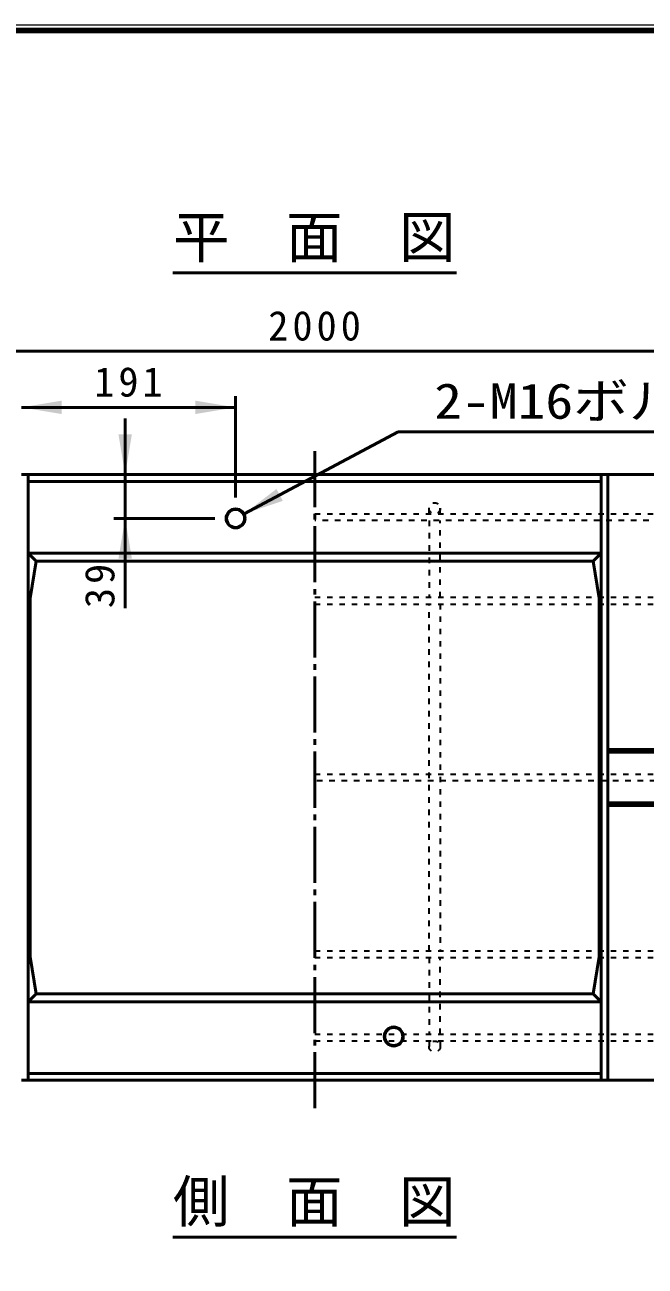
# Model space of a CAD drawing. Units: millimetres, scale not verified. Extents: x 100 to 4105, y 100 to 2870.
# Drawn here: x 2678 to 3231, y 1763 to 2870 of the extents above; entities that cross this region are included whole.
import ezdxf
from ezdxf.enums import TextEntityAlignment as Align

# ---------------------------------------------------------------- set-up
doc = ezdxf.new("R2010")
doc.units = ezdxf.units.MM
doc.header["$LTSCALE"] = 5
doc.linetypes.add('USER1', pattern=[13.4, 10, -1.2, 1, -1.2])
doc.linetypes.add('USER2', pattern=[2.2, 1, -1.2])
doc.layers.add('V-nasSTD', color=7, linetype='Continuous', lineweight=50)
doc.styles.add('ＭＳ ゴシック', font='')
doc.styles.get('ＭＳ ゴシック').set_extended_font_data('MS Gothic')

msp = doc.modelspace()

# ---------------------------------------------------------------- hatches: boundary and pattern name
at = {"layer": 'V-nasSTD'}
for points in [[(2710.5, 2534.887), (2674.5, 2528.887), (2710.5, 2522.887)], [(2829.5, 2522.887), (2865.5, 2528.887), (2829.5, 2534.887)], [(2761, 2504.887), (2767, 2468.887), (2773, 2504.887)], [(2873, 2433.887), (2907.588, 2445.535), (2904.764, 2450.829), (2901.941, 2456.123)], [(2773, 2393.887), (2767, 2429.887), (2761, 2393.887)]]:
    msp.add_hatch(color=256, dxfattribs=at).paths.add_polyline_path(points)

# ---------------------------------------------------------------- linework, layer by layer
at = {"layer": 'V-nasSTD', "lineweight": 100}
msp.add_line((4100, 2865), (105, 2865), dxfattribs=at)
at = {"layer": 'V-nasSTD'}
for p, q in [((2809.597, 2648.887), (3062.403, 2648.887)), ((1936, 2578.887), (3936, 2578.887)), ((2865.5, 2538.887), (2865.5, 2448.387)), ((2674.5, 2528.887), (2865.5, 2528.887)), ((2767, 2518.887), (2767, 2468.887)), ((2873, 2433.887), (3010.44, 2507.192)), ((3010.44, 2507.192), (3310.44, 2507.192)), ((2674.5, 2468.887), (2680.5, 2468.887)), ((2680.5, 2468.887), (2674.5, 2468.887)), ((2680.5, 2468.887), (3191.5, 2468.887)), ((2680.5, 2468.887), (2680.5, 1928.887)), ((2767, 2429.887), (2767, 2468.887)), ((3191.5, 2468.887), (3197.5, 2468.887)), ((3191.5, 2468.887), (3191.5, 1928.887)), ((3191.5, 2468.887), (3191.5, 2398.887)), ((3191.5, 2468.887), (3197.5, 2468.887)), ((3936, 2468.887), (3197.5, 2468.887)), ((3197.5, 2468.887), (3197.5, 1928.887)), ((2680.5, 2462.887), (3191.5, 2462.887)), ((2847, 2429.887), (2757, 2429.887)), ((2767, 2349.887), (2767, 2429.887)), ((2680.5, 2398.887), (3191.5, 2398.887)), ((2687.687, 2391.716), (2680.5, 2398.887)), ((2687.687, 2391.716), (2682.25, 2358.887)), ((3184.313, 2391.716), (2687.687, 2391.716)), ((3184.313, 2391.716), (3191.5, 2398.887)), ((3184.313, 2391.716), (3189.75, 2358.887)), ((2682.25, 2358.887), (2682.25, 2038.887)), ((3189.75, 2358.887), (3189.75, 2038.887)), ((3197.5, 2223.887), (3936, 2223.887)), ((3197.5, 2221.387), (3936, 2221.387)), ((3197.5, 2176.387), (3936, 2176.387)), ((3197.5, 2173.887), (3936, 2173.887)), ((2687.687, 2006.057), (2682.25, 2038.887)), ((3184.313, 2006.057), (3189.75, 2038.887)), ((2687.687, 2006.057), (2680.5, 1998.887)), ((2687.687, 2006.057), (3184.313, 2006.057)), ((3184.313, 2006.057), (3191.5, 1998.887)), ((2680.5, 1998.887), (3191.5, 1998.887)), ((2674.5, 1928.887), (2680.5, 1928.887)), ((2674.5, 1928.887), (2680.5, 1928.887)), ((2680.5, 1934.887), (3191.5, 1934.887)), ((2680.5, 1928.887), (3191.5, 1928.887)), ((3197.5, 1928.887), (3191.5, 1928.887)), ((3197.5, 1928.887), (3191.5, 1928.887)), ((3197.5, 1928.887), (3191.5, 1928.887)), ((3197.5, 1928.887), (3191.5, 1928.887)), ((3197.5, 1928.887), (3936, 1928.887)), ((2809.597, 1788.887), (3062.403, 1788.887))]:
    msp.add_line(p, q, dxfattribs=at)
at = {"layer": 'V-nasSTD', "linetype": 'USER1'}
msp.add_line((2936, 1903.887), (2936, 2493.887), dxfattribs=at)
at = {"layer": 'V-nasSTD', "linetype": 'USER2', "lineweight": 35}
for p, q in [((3038, 2433.887), (3038, 2438.887)), ((3048, 2433.887), (3048, 2438.887)), ((2936, 2433.887), (3245, 2433.887)), ((3245, 2427.887), (2936, 2427.887)), ((3038, 2427.887), (3038, 2359.529)), ((3048, 2359.529), (3048, 2427.887)), ((2936, 2359.529), (3252, 2359.529)), ((2936, 2353.529), (3252, 2353.529)), ((3038, 2044.244), (3038, 2353.529)), ((3048, 2353.529), (3048, 2044.244)), ((2936, 2201.887), (3911, 2201.887)), ((3911, 2195.887), (2936, 2195.887)), ((2936, 2044.244), (3252, 2044.244)), ((2936, 2038.244), (3252, 2038.244)), ((3038, 2038.244), (3038, 1969.887)), ((3048, 1969.887), (3048, 2038.244)), ((2936, 1969.887), (3245, 1969.887)), ((2936, 1963.887), (3245, 1963.887)), ((3038, 1963.887), (3038, 1958.887)), ((3048, 1963.887), (3048, 1958.887))]:
    msp.add_line(p, q, dxfattribs=at)
at = {"layer": 'V-nasSTD', "lineweight": 13}
msp.add_lwpolyline([(100, 100), (100, 2870), (4105, 2870), (4105, 100)], close=True, dxfattribs=at)
at = {"layer": 'V-nasSTD'}
for centre, radius in [((2865.5, 2429.887), 8.5), ((2865.5, 2429.887), 8), ((3006.5, 1967.887), 8.5), ((3006.5, 1967.887), 8)]:
    msp.add_circle(centre, radius, dxfattribs=at)
at = {"layer": 'V-nasSTD', "linetype": 'USER2', "lineweight": 35}
for centre in [(3043, 2438.887), (3043, 1958.887)]:
    msp.add_circle(centre, 5, dxfattribs=at)

# ---------------------------------------------------------------- texts
at = {"layer": 'V-nasSTD', "style": 'ＭＳ ゴシック'}
for s, p in [('平\u3000面\u3000図', (2809.597, 2699.287)), ('側\u3000面\u3000図', (2809.597, 1839.287))]:
    msp.add_text(s, height=36.95, dxfattribs=at).set_placement(p, align=Align.TOP_LEFT)
at = {"layer": 'V-nasSTD', "style": 'ＭＳ ゴシック', "width": 1.15}
msp.add_text('2-M16ボルト', height=31.67, dxfattribs=at).set_placement((3042.6, 2550.392), align=Align.TOP_LEFT)
at = {"layer": 'V-nasSTD', "char_height": 26.39, "attachment_point": 1, "style": 'ＭＳ ゴシック'}
for s, insert in [('\\T1.2;2000', (2894.6, 2614.887)), ('\\T1.2;191', (2739.4, 2564.887))]:
    msp.add_mtext(s, dxfattribs=dict(at, insert=insert))
at = {"layer": 'V-nasSTD', "insert": (2731, 2349.887), "char_height": 26.39, "attachment_point": 1, "rotation": 90, "style": 'ＭＳ ゴシック'}
msp.add_mtext('\\T1.2;39', dxfattribs=at)

doc.saveas('drawing.dxf')
